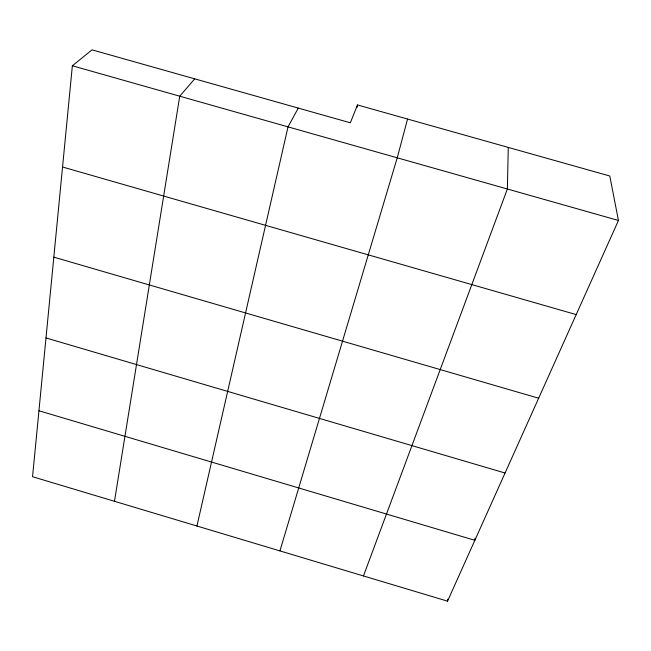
<?xml version="1.0" encoding="UTF-8"?>
<svg xmlns="http://www.w3.org/2000/svg" width="651" height="651" viewBox="0 0 651 651"><rect width="100%" height="100%" fill="white"/><g stroke="black" fill="none" stroke-linecap="round" stroke-linejoin="round"><path stroke-width="0.98" d="M508.276 147.419L507.373 189.01L363.461 575.948M474.961 538.279L474.856 540.306L38.938 410.757M447.538 601.158L618.45 220.469L609.784 176.006L357.497 104.949L350.336 122.795L92.027 49.842L72.359 65.784L32.55 476.727L447.538 601.158L447.693 599.156M114.478 501.294L179.741 96.202L194.73 78.844M196.936 526.016L288.027 126.872L298.256 108.082M407.559 119.052L397.232 157.811L279.93 550.901M72.359 65.784L618.45 220.469M62.553 167.006L576.192 314.596M53.821 257.153L538.646 398.225M45.993 337.942L505.062 473.017M356.87 107.586A52.21 50.29 4.5 0 1 357.497 104.949"/></g></svg>
